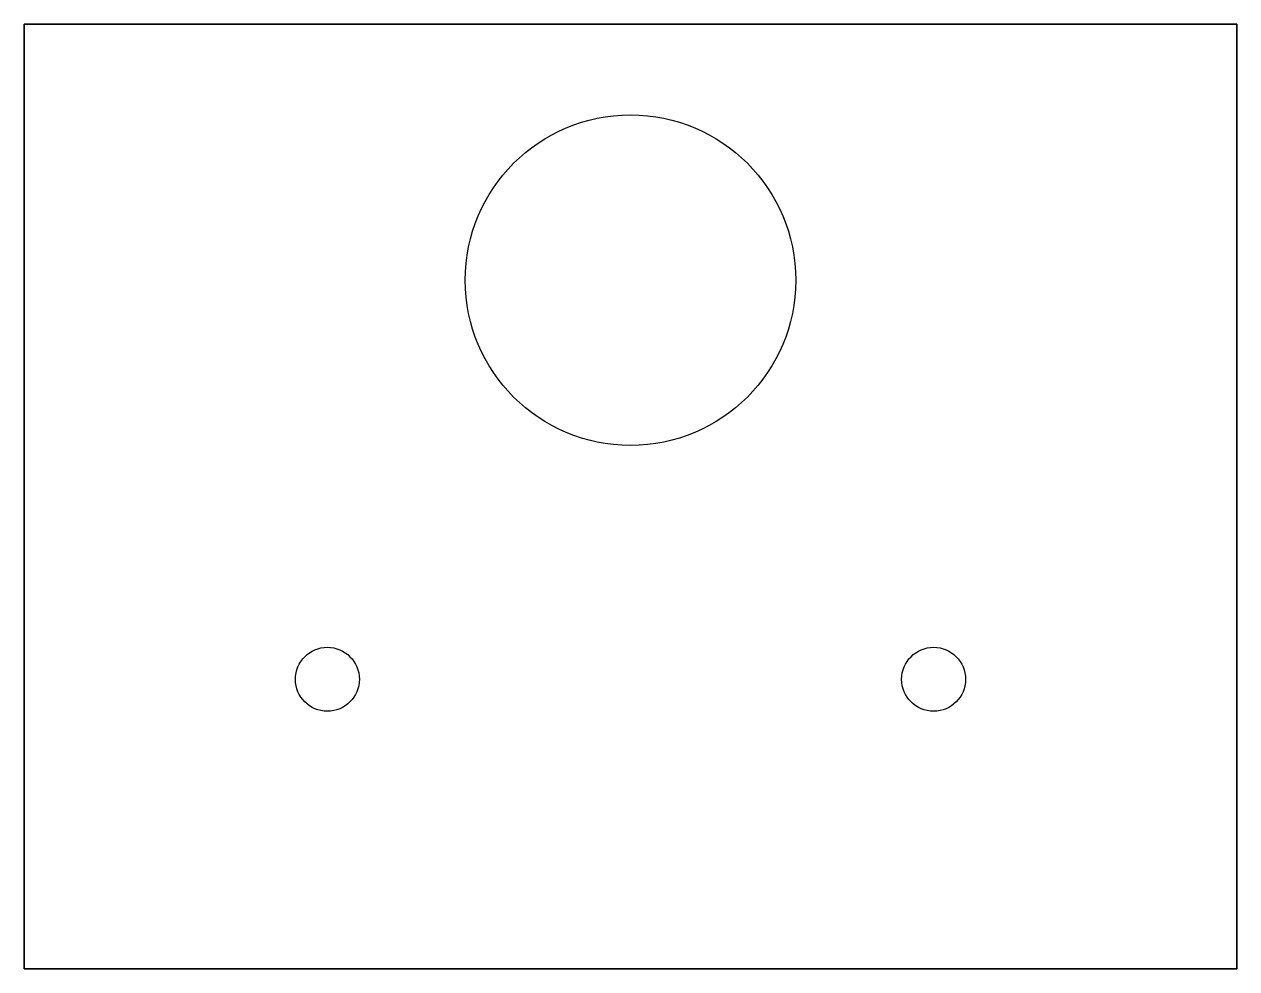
# Model space of a CAD drawing. Header units: millimetres. Extents: x -39.8 to 39.8, y 3 to 65.
import ezdxf

# ---------------------------------------------------------------- set-up
doc = ezdxf.new("R2010")
doc.units = ezdxf.units.MM
doc.layers.get('0').update_dxf_attribs({"linetype": 'CONTINUOUS'})

msp = doc.modelspace()

# ---------------------------------------------------------------- linework, layer by layer
for points in [[(-39.8, 3), (39.8, 3), (39.8, 65), (-39.8, 65)], [(39.8, 3), (-39.8, 3), (-39.8, 65), (39.8, 65)]]:
    msp.add_lwpolyline(points, close=True)
for centre, radius in [((0, 48.2), 10.85), ((0, 48.2), 10.85), ((-19.9, 22), 2.1), ((-19.9, 22), 2.1), ((19.9, 22), 2.1), ((19.9, 22), 2.1)]:
    msp.add_circle(centre, radius)

doc.saveas('drawing.dxf')
